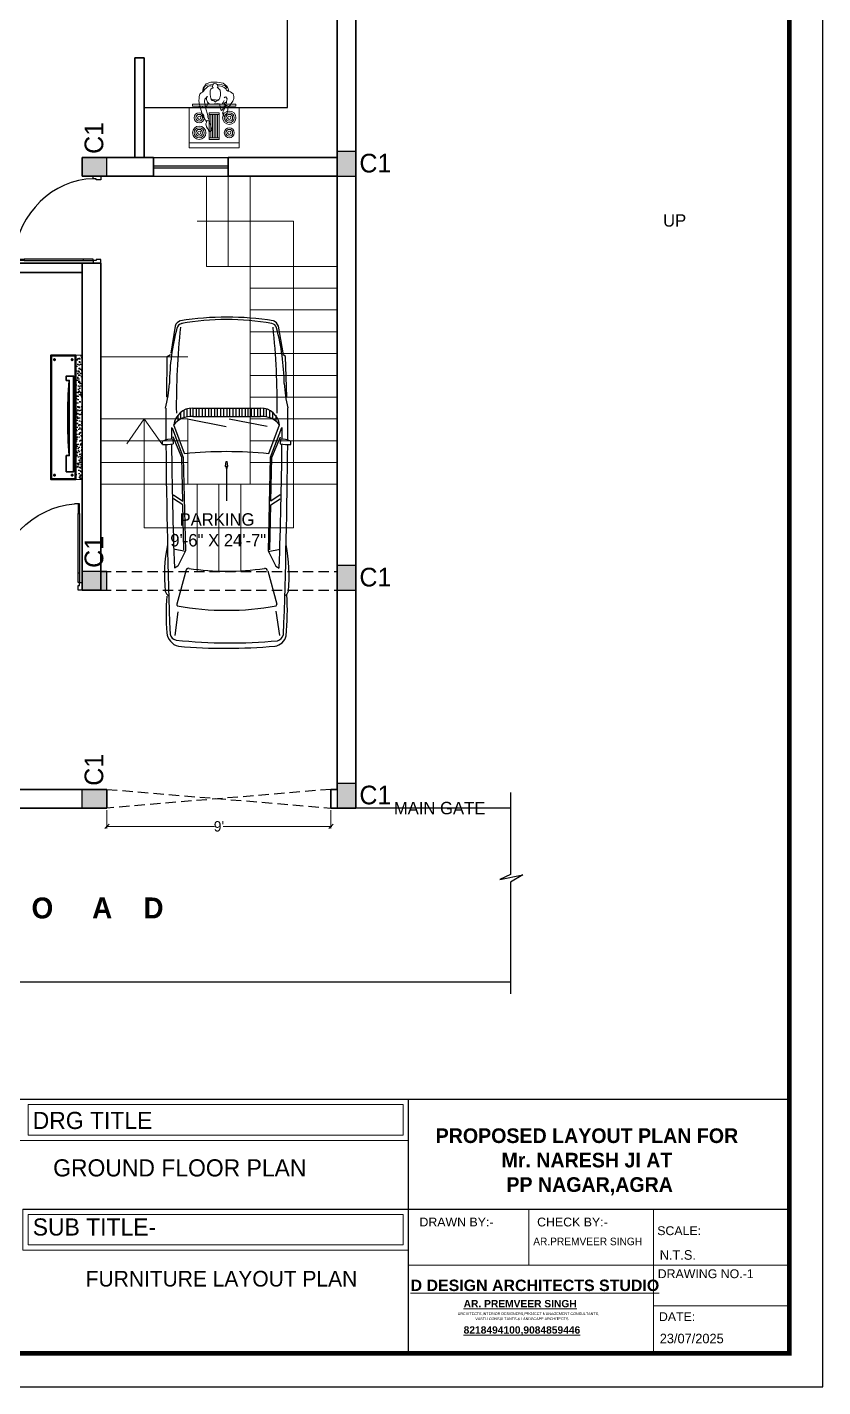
# Model space of a CAD drawing. Header units: millimetres. Extents: x -6808 to 215771, y -89660 to -16303.
# Drawn here: x 100676 to 101059, y -56545 to -55890 of the extents above; entities that cross this region are included whole.
import ezdxf

# ---------------------------------------------------------------- set-up
doc = ezdxf.new("R2010")
doc.units = ezdxf.units.MM
doc.header["$PDMODE"] = 35
doc.linetypes.add('ACAD_ISO10W100', pattern=[18, 12, -3, 0, -3])
doc.linetypes.add('DASHED', pattern=[0.75, 0.5, -0.25])
doc.layers.get('0').update_dxf_attribs({"color": 8})
for name, color, linetype, lineweight in [('_Furniture', 253, 'Continuous', 18), ('col.center', 5, 'ACAD_ISO10W100', 15), ('column', 5, 'Continuous', 30), ('FIXture', 132, 'Continuous', 13), ('FORMAT LAAYER', 250, 'Continuous', 13), ('FURNITURE 2', 33, 'Continuous', 25), ('furnitures', 12, 'Continuous', 13), ('STAIR', 252, 'Continuous', 15), ('text', 7, 'Continuous', 25), ('wall', 7, 'Continuous', 35)]:
    doc.layers.add(name, color=color, linetype=linetype, lineweight=lineweight)
doc.layers.add('AR.furniture', color=7, linetype='Continuous', lineweight=35, true_color=0x009e9e)
for name, color, linetype in [('CAR', 252, 'Continuous'), ('FORMAT', 7, 'Continuous'), ('NET 01', 8, 'Continuous'), ('WIN', 5, 'Continuous')]:
    doc.layers.add(name, color=color, linetype=linetype)
doc.styles.add('cdim', font='arial.ttf')
doc.styles.add('HYPERMARTBORA0$0$SANSSERIFBOLD', font='sasb____.pfb', dxfattribs={"height": 0.2})
doc.styles.add('SAJ', font='eurr____.ttf')
doc.styles.add('working', font='swissl.ttf')
doc.dimstyles.new('SAJ', dxfattribs={"dimtxt": 5, "dimasz": 2, "dimexe": 1, "dimexo": 1, "dimgap": 0.09375, "dimtad": 0, "dimdec": 1, "dimzin": 0, "dimdsep": 46, "dimlunit": 4, "dimtxsty": 'SAJ', "dimblk": 'OBLIQUE', "dimcen": 0.125, "dimdle": 0.375, "dimadec": 0, "dimazin": 0, "dimtfac": 1, "dimtdec": 1, "dimtofl": 0, "dimtmove": 0, "dimatfit": 3, "dimldrblk": 'OBLIQUE', "dimfxl": 1, "dimtolj": 1, "dimtzin": 0, "dimlwd": 5, "dimlwe": 5, "dimarcsym": 1})

# ---------------------------------------------------------------- blocks, each defined once
blk = doc.blocks.new('QEWFWE')
at = {"layer": 'NET 01'}
for p, q in [((238503.45, 15011.85), (238503.45, 15015.77)), ((238503.45, 15015.77), (238505.41, 15015.77)), ((238503.98, 15015.77), (238503.98, 15011.85)), ((238503.98, 15011.85), (238503.45, 15011.85)), ((238503.45, 15011.85), (238503.45, 14988.32)), ((238503.98, 14988.32), (238503.98, 15011.85)), ((238503.45, 14988.32), (238503.45, 14984.4)), ((238503.98, 14988.32), (238503.45, 14988.32)), ((238503.98, 14984.4), (238503.98, 14988.32)), ((238503.45, 14984.4), (238503.98, 14984.4))]:
    blk.add_line(p, q, dxfattribs=at)
for points in [[(238503.45, 14984.4), (238502.4, 14984.4), (238502.4, 14981.4), (238503.9, 14981.4), (238503.9, 14982.9), (238503.9, 14983.2), (238503.45, 14983.2)], [(238536.02, 14984.4), (238537.07, 14984.4), (238537.07, 14981.4), (238535.57, 14981.4), (238535.57, 14982.9), (238535.57, 14983.2), (238536.02, 14983.2)]]:
    blk.add_lwpolyline(points, close=True, dxfattribs=at)
blk.add_ellipse((238504.18, 14985.62), major_axis=(-29.27, 13.54), ratio=0.925766, start_param=-2.718612, end_param=-1.204625, dxfattribs=at)
blk = doc.blocks.new('_Oblique')
at = {"color": 0, "linetype": 'ByBlock', "lineweight": -2}
blk.add_line((-0.5, -0.5), (0.5, 0.5), dxfattribs=at)
blk = doc.blocks.new('A$C35EA12FA')
at = {"layer": 'furnitures', "ltscale": 1.4}
for p, q in [((2, 19.51), (1.64, 17.65)), ((2.45, 18.51), (1.77, 17.83)), ((3.32, 21.47), (2, 19.51)), ((2, 18.33), (2.36, 19.38)), ((2.36, 19.38), (2.77, 20.24)), ((2.59, 18.92), (2.45, 18.51)), ((3.23, 19.47), (2.59, 18.92)), ((2.77, 20.24), (3.86, 20.88)), ((4.18, 20.24), (3.23, 19.47)), ((5.45, 22.2), (3.32, 21.47)), ((3.86, 20.88), (5.27, 21.01)), ((5.18, 20.56), (4.18, 20.24)), ((5.18, 18.37), (5.14, 16.92)), ((6.23, 20.47), (5.18, 20.56)), ((5.45, 19.1), (5.18, 18.37)), ((5.27, 21.01), (6.32, 21.15)), ((8.32, 22.29), (5.45, 22.2)), ((6, 19.6), (5.45, 19.1)), ((6.59, 19.74), (6, 19.6)), ((6.32, 21.01), (6.27, 20.38)), ((6.27, 20.38), (6.32, 19.92)), ((6.59, 21.47), (6.32, 21.01)), ((6.32, 19.92), (6.59, 19.74)), ((7.27, 21.69), (6.59, 21.47)), ((7.82, 21.51), (7.27, 21.69)), ((8.36, 21.24), (7.82, 21.51)), ((11, 21.88), (8.32, 22.29)), ((8.54, 20.83), (8.36, 21.24)), ((8.36, 19.74), (8.45, 19.88)), ((8.73, 19.65), (8.36, 19.74)), ((8.45, 19.88), (8.59, 20.42)), ((8.59, 20.42), (8.54, 20.83)), ((8.63, 21.19), (10.36, 21.01)), ((9.27, 20.65), (8.73, 20.51)), ((9.13, 19.33), (8.73, 19.65)), ((9.63, 18.6), (9.13, 19.33)), ((10.54, 20.33), (9.27, 20.65)), ((9.77, 17.37), (9.63, 18.6)), ((10.36, 21.01), (11.95, 20.6)), ((11.41, 19.92), (10.54, 20.33)), ((12.81, 20.28), (11, 21.88)), ((12.18, 19.19), (11.41, 19.92)), ((11.95, 20.6), (12.72, 19.6)), ((12.5, 18.65), (12.18, 19.19)), ((13.27, 18.28), (12.5, 18.65)), ((13.27, 19.28), (12.81, 20.28)), ((13.5, 18.15), (13.27, 19.28)), ((0.27, 15.05), (0, 13.92)), ((0, 13.92), (0.41, 12.19)), ((0.55, 16.83), (0.23, 15.87)), ((0.23, 15.87), (0.27, 15.05)), ((1.05, 17.51), (0.55, 16.83)), ((1.77, 17.83), (1.05, 17.51)), ((2.68, 13.55), (2.77, 14.55)), ((2.82, 12.46), (2.68, 13.55)), ((2.77, 14.55), (3.14, 15.1)), ((3.09, 10.82), (2.82, 12.46)), ((3.14, 15.1), (3.54, 15.6)), ((3.91, 15.74), (3.5, 15.33)), ((3.5, 15.33), (3.5, 14.46)), ((3.5, 14.46), (3.91, 13.28)), ((3.54, 15.6), (3.91, 15.74)), ((4.04, 12.83), (3.86, 12.05)), ((3.91, 13.28), (4.64, 12.46)), ((4.64, 12.46), (5.41, 12.33)), ((5.14, 16.92), (5.36, 15.6)), ((5.36, 15.6), (5.63, 14.51)), ((5.41, 12.33), (8.36, 12.69)), ((5.63, 14.51), (6.13, 14.05)), ((5.82, 14.55), (5.68, 14.92)), ((6.41, 14.37), (5.82, 14.55)), ((6.13, 14.05), (6.68, 13.83)), ((6.95, 14.24), (6.41, 14.37)), ((6.68, 13.83), (7.13, 13.78)), ((7.59, 14.24), (6.95, 14.24)), ((7.13, 13.78), (7.27, 13.51)), ((7.27, 13.51), (7.5, 13.28)), ((7.5, 13.28), (7.73, 13.51)), ((8.09, 14.19), (7.59, 14.24)), ((7.73, 13.51), (8, 13.78)), ((8, 13.78), (8.36, 13.96)), ((8.68, 14.33), (8.09, 14.19)), ((8.28, 12.7), (10.5, 12.37)), ((8.36, 13.96), (9.09, 14.19)), ((9.22, 14.6), (8.68, 14.33)), ((9.09, 14.19), (9.41, 14.83)), ((9.41, 14.83), (9.77, 16.19)), ((9.77, 16.19), (9.77, 17.37)), ((10.5, 12.37), (11, 13.05)), ((11, 13.05), (11.41, 13.96)), ((11, 12.83), (12.04, 13.05)), ((11.63, 12.87), (11.45, 11.01)), ((11.5, 15.24), (11.72, 15.55)), ((11.72, 15.55), (12.18, 15.6)), ((12.5, 13.05), (12, 11.87)), ((12.04, 13.05), (12.5, 13.37)), ((12.18, 15.6), (12.45, 15.15)), ((12.45, 15.15), (12.81, 14.78)), ((12.54, 13.51), (12.5, 13.05)), ((12.63, 14.1), (12.54, 13.51)), ((12.81, 14.78), (12.63, 14.1)), ((14.31, 17.87), (13.27, 18.28)), ((13.62, 11.17), (15.36, 13.78)), ((15.45, 17.06), (14.31, 17.87)), ((15.36, 13.78), (15.77, 14.96)), ((15.81, 15.87), (15.45, 17.06)), ((15.77, 14.96), (15.81, 15.87)), ((0.41, 12.19), (1.82, 6.87)), ((1.82, 6.87), (2.86, 5.46)), ((4.04, 7.23), (3.09, 10.82)), ((3.45, 11.28), (3.23, 11.01)), ((3.86, 12.05), (3.45, 11.28)), ((4.18, 6.32), (4.04, 7.23)), ((4.86, 4.82), (4.18, 6.32)), ((9.59, 11.19), (9.54, 12.14)), ((9.95, 9.92), (9.59, 11.19)), ((10.27, 9.51), (9.95, 9.92)), ((10.72, 9.82), (10.27, 9.51)), ((11.45, 10), (10.67, 8.41)), ((10.67, 8.41), (10.72, 8.18)), ((11.45, 10.01), (10.68, 8.41)), ((10.68, 8.41), (10.72, 8.19)), ((11.45, 11.01), (10.72, 9.82)), ((10.72, 8.18), (11.13, 8.41)), ((10.72, 8.19), (11.13, 8.41)), ((11.13, 8.41), (10.86, 7.87)), ((11.13, 8.41), (10.86, 7.87)), ((10.86, 7.87), (10.95, 7.64)), ((10.86, 7.87), (10.95, 7.64)), ((10.95, 7.64), (11.27, 7.78)), ((10.95, 7.64), (11.27, 7.77)), ((11.27, 7.78), (11.04, 7.19)), ((11.27, 7.77), (11.04, 7.18)), ((11.04, 7.18), (11.27, 7.05)), ((11.27, 7.05), (11.49, 7.14)), ((12.13, 11.42), (11.45, 10.01)), ((11.49, 7.14), (11.54, 6.96)), ((11.54, 6.96), (11.86, 7)), ((12.26, 8), (11.83, 7)), ((12, 11.87), (12.13, 11.42)), ((12.13, 11.83), (12.59, 11.83)), ((12.27, 8.05), (12.22, 7.55)), ((12.22, 7.55), (12.45, 7.69)), ((12.45, 7.69), (12.68, 8)), ((12.59, 11.83), (13.09, 11.64)), ((12.68, 8), (12.81, 8.64)), ((12.81, 8.64), (13.09, 9.6)), ((13.09, 11.64), (13.45, 11.46)), ((13.09, 10.42), (13.18, 11.05)), ((13.09, 9.6), (13.09, 10.42)), ((13.18, 11.05), (13.68, 11.19)), ((2.86, 5.46), (3.18, 4.82)), ((3.18, 4.82), (3.45, 4.59)), ((3.5, 4.14), (3.23, 3.55)), ((3.23, 3.55), (3.5, 2.14)), ((3.45, 4.59), (3.5, 4.14)), ((3.5, 2.14), (3.91, 1.41)), ((3.54, 4.64), (3.86, 4.96)), ((3.86, 4.96), (4.5, 4.91)), ((3.91, 1.41), (4, 1.68)), ((4, 1.68), (4.54, 0.18)), ((4.5, 4.91), (4.64, 4.73)), ((4.54, 0.18), (4.73, 0.14)), ((4.73, 4.28), (4.82, 4.46)), ((5.36, 3), (4.73, 4.28)), ((4.73, 0.14), (4.82, 0.32)), ((4.82, 4.46), (4.86, 4.82)), ((4.82, 0.32), (5.09, 0)), ((5.09, 0), (5.45, 0)), ((5.63, 2.09), (5.36, 3)), ((5.45, 0.36), (5.73, 0.36)), ((5.45, 0), (5.45, 0.36)), ((6.04, 0.91), (5.63, 2.09)), ((5.73, 0.68), (6.04, 0.91)), ((5.73, 0.36), (5.73, 0.68))]:
    blk.add_line(p, q, dxfattribs=at)
blk = doc.blocks.new('A$C59C60163')
at = {"layer": 'FIXture'}
for p, q in [((62, 0), (62, 617)), ((123, 247), (123, 370)), ((411, 350), (123, 350)), ((411, 370), (411, 247)), ((494, 494), (514, 494)), ((514, 453), (494, 453)), ((123, 329), (411, 329)), ((411, 309), (123, 309)), ((123, 288), (411, 288)), ((411, 267), (123, 267)), ((514, 165), (494, 165)), ((494, 123), (514, 123))]:
    blk.add_line(p, q, dxfattribs=at)
for points in [[(494, 0), (0, 0), (0, 617), (494, 617)], [(535, 41), (514, 41), (514, 576), (535, 576)], [(432, 247), (103, 247), (103, 370), (432, 370)]]:
    blk.add_lwpolyline(points, close=True, dxfattribs=at)
for centre, radius in [((185, 494), 61.7), ((185, 494), 41.1), ((185, 494), 20.6), ((370, 494), 82.3), ((370, 494), 61.7), ((370, 494), 41.1), ((370, 494), 20.6), ((185, 123), 82.3), ((185, 123), 61.7), ((370, 123), 61.7), ((185, 123), 41.1), ((185, 123), 20.6), ((370, 123), 41.1), ((370, 123), 20.6)]:
    blk.add_circle(centre, radius, dxfattribs=at)
blk = doc.blocks.new('A$C22B204D2')
at = {"layer": '_Furniture', "color": 2, "xscale": 1.071547591360284, "yscale": 1.071547591360284, "zscale": 1.071547591360284}
blk.add_blockref('A$C35EA12FA', (4.57, 9.37), dxfattribs=at)
at = {"layer": 'FIXture', "xscale": -0.0391304348595441, "yscale": 0.0391304348595441, "zscale": 0.0391304348595441, "rotation": 270}
blk.add_blockref('A$C59C60163', (0, 1.61), dxfattribs=at)
blk = doc.blocks.new('*D2112')
at = {"layer": 'Defpoints', "color": 0, "transparency": 16777216}
for p in [(100714.17, -56266.18), (100822.17, -56266.18), (100714.17, -56275.03)]:
    blk.add_point(p, dxfattribs=at)
at = {"layer": 'wall', "color": 0, "lineweight": 5, "transparency": 16777216}
for p, q in [((100714.17, -56267.18), (100714.17, -56276.03)), ((100822.17, -56267.18), (100822.17, -56276.03)), ((100713.79, -56275.03), (100766.1, -56275.03)), ((100822.54, -56275.03), (100770.24, -56275.03))]:
    blk.add_line(p, q, dxfattribs=at)
at = {"layer": 'wall', "color": 0, "lineweight": 5, "transparency": 16777216, "xscale": 2, "yscale": 2, "zscale": 2}
for p, rotation in [((100714.17, -56275.03), 179.9999999999884), ((100822.17, -56275.03), 359.9999999999884)]:
    blk.add_blockref('_Oblique', p, dxfattribs=dict(at, rotation=rotation))
at = {"layer": 'wall', "color": 0, "transparency": 16777216, "insert": (100768.17, -56275.03), "char_height": 5, "attachment_point": 5, "style": 'SAJ'}
blk.add_mtext("\\A1;9'", dxfattribs=at)
blk = doc.blocks.new('vcdr')
at = {"layer": 'AR.furniture', "lineweight": 25, "ltscale": 2}
h = blk.add_hatch(dxfattribs=at)
h.set_pattern_fill('AR-CONC', color=256, scale=0.5, style=0)
h.set_pattern_definition([(50, (5894.276, -2096.168), (3.58630091, -0.313760675), [0.375, -4.125]), (355, (5894.276, -2096.168), (-0.69375667, 3.76096067), [0.3, -3.3]), (100.4514, (5894.575, -2096.194), (2.89254691, 3.44719771), [0.31870095, -3.50571056]), (46.1842, (5894.276, -2095.168), (5.33620524, -0.82759507), [0.5625, -6.1875]), (96.6356, (5894.7207, -2095.237), (4.67331353, 4.87058935), [0.47805144, -5.258565]), (351.1842, (5894.276, -2095.168), (4.67330973, 4.870593), [0.45, -4.95]), (21, (5894.776, -2095.418), (2.98453526, -2.01309445), [0.375, -4.125]), (326, (5894.776, -2095.418), (1.21657666, 3.62575023), [0.3, -3.3]), (71.4514, (5895.0247, -2095.5857), (4.20111314, 1.61265248), [0.31870095, -3.50571056]), (37.5, (5894.276, -2096.168), (0.060799277, 1.66446927), [0, -3.26, 0, -3.35, 0, -3.3125]), (7.5, (5894.276, -2096.168), (1.315347687, 1.97205856), [0, -1.91, 0, -3.185, 0, -1.2625]), (327.5, (5893.161, -2096.168), (2.66911218, -0.112774359), [0, -1.25, 0, -3.9, 0, -5.175]), (317.5, (5892.661, -2096.168), (2.915930847, 0.50052491), [0, -1.625, 0, -2.59, 0, -3.675])])
h.paths.add_polyline_path([(93614.87, -24321.29), (93617.87, -24321.29), (93617.87, -24261.29), (93614.87, -24261.29)])
at = {"layer": 'AR.furniture', "ltscale": 2}
blk.add_lwpolyline([(93614.87, -24321.29), (93602.87, -24321.29), (93602.87, -24261.29), (93614.87, -24261.29)], close=True, dxfattribs=at)
blk.add_lwpolyline([(93614.87, -24321.29), (93602.87, -24321.29), (93602.87, -24261.29), (93614.87, -24261.29)], close=True, dxfattribs=at)
at = {"layer": 'AR.furniture', "lineweight": 20, "ltscale": 5}
blk.add_lwpolyline([(93614.37, -24320.79), (93603.37, -24320.79), (93603.37, -24261.79), (93614.37, -24261.79)], close=True, dxfattribs=at)
blk.add_lwpolyline([(93614.37, -24320.79), (93603.37, -24320.79), (93603.37, -24261.79), (93614.37, -24261.79)], close=True, dxfattribs=at)
at = {"layer": 'AR.furniture', "lineweight": 9, "ltscale": 2}
blk.add_lwpolyline([(93614.87, -24321.29), (93617.87, -24321.29), (93617.87, -24261.29), (93614.87, -24261.29)], close=True, dxfattribs=at)
blk.add_lwpolyline([(93614.87, -24321.29), (93617.87, -24321.29), (93617.87, -24261.29), (93614.87, -24261.29)], close=True, dxfattribs=at)
at = {"layer": 'AR.furniture'}
for points in [[(93610.22, -24273.51), (93610.22, -24271.36), (93613.78, -24271.36), (93613.78, -24317.46), (93610.22, -24317.46), (93610.22, -24309.71)], [(93610.22, -24273.51), (93610.22, -24271.36), (93613.78, -24271.36), (93613.78, -24317.46), (93610.22, -24317.46), (93610.22, -24309.71)], [(93610.22, -24309.71), (93611.67, -24309.71), (93611.67, -24273.51), (93610.22, -24273.51)], [(93610.22, -24309.71), (93611.67, -24309.71), (93611.67, -24273.51), (93610.22, -24273.51)]]:
    blk.add_lwpolyline(points, dxfattribs=at)
at = {"layer": 'AR.furniture', "ltscale": 2}
for centre in [(93604.6, -24263.44), (93604.6, -24263.44), (93613.13, -24263.44), (93613.13, -24263.44), (93604.6, -24319.13), (93604.6, -24319.13), (93613.13, -24319.13), (93613.13, -24319.13)]:
    blk.add_circle(centre, 0.375, dxfattribs=at)
at = {"layer": 'AR.furniture', "ltscale": 5}
blk.add_arc((93852.35, -24291.61), 241.36, 175.69922, 184.30078, dxfattribs=at)
blk.add_arc((93852.35, -24291.61), 241.36, 175.69922, 184.30078, dxfattribs=at)
blk = doc.blocks.new('ALFA-P')
for p, q in [((0.051, 0.677), (0.379, 0.733)), ((0.421, 0.765), (0.398, 0.733)), ((0.922, 0.782), (0.421, 0.765)), ((1.054, 0.795), (1.05, 0.795)), ((1.245, 0.684), (1.208, 0.684)), ((1.611, 0.562), (1.26, 0.693)), ((1.295, 0.716), (1.659, 0.578)), ((1.658, 0.598), (1.405, 0.702)), ((1.439, 0.705), (1.49, 0.7)), ((1.501, 0.831), (1.466, 0.832)), ((2.117, 0.698), (2.191, 0.585)), ((2.236, 0.585), (2.166, 0.698)), ((2.809, 0.552), (2.782, 0.698)), ((2.989, 0.646), (3.012, 0.687)), ((3.538, 0.646), (3.838, 0.693)), ((1.161, 0.534), (1.064, 0.534)), ((1.08, 0.571), (1.171, 0.571)), ((1.187, 0.609), (1.104, 0.609)), ((1.142, 0.646), (1.211, 0.646)), ((1.187, 0.076), (1.276, 0.539)), ((2.191, 0.585), (1.658, 0.598)), ((1.659, 0.578), (2.801, 0.554)), ((2.789, 0.573), (2.236, 0.585)), ((2.801, 0.554), (2.99, 0.646)), ((3.044, 0.547), (3.455, 0.659)), ((1.053, -0.37), (1.053, 0.459)), ((1.156, 0.459), (1.053, 0.459)), ((1.053, 0.421), (1.156, 0.421)), ((1.156, 0.384), (1.053, 0.384)), ((1.053, 0.346), (1.156, 0.346)), ((1.055, 0.496), (1.156, 0.496)), ((1.156, -0.37), (1.156, 0.459)), ((1.156, 0.309), (1.053, 0.309)), ((1.053, 0.271), (1.156, 0.271)), ((1.156, 0.234), (1.053, 0.234)), ((1.053, 0.196), (1.156, 0.196)), ((1.156, 0.159), (1.053, 0.159)), ((1.053, 0.121), (1.156, 0.121)), ((1.156, 0.084), (1.053, 0.084)), ((1.053, 0.046), (1.156, 0.046)), ((1.156, 0.009), (1.053, 0.009)), ((1.187, -0.435), (1.281, 0.039)), ((1.765, 0.059), (1.708, 0.052)), ((1.708, 0.037), (1.708, 0.052)), ((1.765, 0.03), (1.708, 0.037)), ((1.775, 0.052), (1.765, 0.059)), ((1.775, 0.036), (1.765, 0.03)), ((1.766, 0.03), (1.766, 0.058)), ((1.77, 0.048), (1.787, 0.048)), ((1.77, 0.04), (1.787, 0.04)), ((1.775, 0.048), (1.775, 0.052)), ((1.775, 0.036), (1.775, 0.04)), ((1.787, 0.048), (1.804, 0.044)), ((1.787, 0.04), (1.804, 0.044)), ((1.804, 0.044), (2.189, 0.044)), ((1.053, -0.029), (1.156, -0.029)), ((1.156, -0.066), (1.053, -0.066)), ((1.053, -0.104), (1.156, -0.104)), ((1.156, -0.141), (1.053, -0.141)), ((1.053, -0.179), (1.156, -0.179)), ((1.156, -0.216), (1.053, -0.216)), ((1.053, -0.254), (1.156, -0.254)), ((1.156, -0.291), (1.053, -0.291)), ((1.053, -0.329), (1.156, -0.329)), ((1.156, -0.366), (1.053, -0.366)), ((1.055, -0.404), (1.156, -0.404)), ((1.161, -0.441), (1.064, -0.441)), ((1.08, -0.479), (1.171, -0.479)), ((1.611, -0.473), (1.26, -0.604)), ((1.295, -0.624), (1.659, -0.486)), ((2.191, -0.493), (1.658, -0.505)), ((1.659, -0.486), (2.801, -0.461)), ((2.117, -0.606), (2.191, -0.493)), ((2.236, -0.493), (2.166, -0.606)), ((2.789, -0.48), (2.236, -0.493)), ((2.809, -0.459), (2.782, -0.606)), ((2.801, -0.461), (2.99, -0.554)), ((3.033, -0.451), (3.453, -0.566)), ((0.049, -0.586), (0.383, -0.64)), ((0.421, -0.682), (0.398, -0.645)), ((1.187, -0.516), (1.104, -0.516)), ((1.142, -0.554), (1.211, -0.554)), ((1.245, -0.591), (1.208, -0.591)), ((1.658, -0.505), (1.405, -0.61)), ((1.439, -0.616), (1.49, -0.612)), ((2.989, -0.553), (3.012, -0.595)), ((3.547, -0.554), (3.838, -0.591)), ((0.922, -0.688), (0.421, -0.682)), ((1.501, -0.743), (1.466, -0.743))]:
    blk.add_line(p, q)
blk.add_lwpolyline([(1.77, 0.048, 0.135264), (1.769, 0.048, 0.106902), (1.768, 0.047, 0.081911), (1.768, 0.046, 0.07014), (1.768, 0.044, 0.07014), (1.768, 0.043, 0.081911), (1.768, 0.042, 0.106902), (1.769, 0.041, 0.135264), (1.77, 0.04, 0.135264)], format="xyb")
at = {"const_width": 0.00157}
blk.add_lwpolyline([(2.189, 0.044, 1), (2.188, 0.044, 1)], format="xyb", close=True, dxfattribs=at)
for centre, radius, start, end in [((0.086, 0.575), 0.109, 108.9654, 157.7189), ((0.794, -2.08), 2.83, 90.8303, 104.7581), ((0.644, 2.435), 1.69, 273.7251, 283.9002), ((1.288, 0.459), 0.235, 96.9706, 180), ((0.703, -88.577), 89.373, 89.52503, 89.7751), ((1.427, 0.479), 0.271, 128.1315, 184.3504), ((0.934, -56.277), 57.002, 89.4957, 89.6397), ((1.583, 0.741), 0.149, 145.9309, 193.8445), ((1.514, 0.784), 0.068, 134.8266, 142.9949), ((0.774, 0.825), 0.726, 350.1467, 0.5405), ((0.934, -56.277), 57.002, 87.9149, 89.4373), ((0.703, -88.577), 89.373, 87.99733, 89.48898), ((3.104, -1.099), 1.909, 84.2866, 101.4253), ((3.269, 0.711), 0.0928, 31.1037, 74.3748), ((3.518, -2.656), 3.444, 84.627, 92.961), ((3.799, 0.638), 0.106, 15.9545, 75.1491), ((3.801, 0.61), 0.169, 8.8601, 76.0341), ((-2.205, 0.087), 6.134, 353.8067, 5.429), ((3.477, 0.047), 3.537, 170.7624, 189.2376), ((3.018, 0.045), 3.049, 169.5804, 190.4804), ((0.087, 0.589), 0.0687, 102.3165, 172.6202), ((1.022, -8.34), 9.004, 89.3963, 96.1219), ((6.651, 0.044), 5.064, 174.1622, 185.8378), ((1.61, 0.559), 0.00255, 10.1904, 76.0607), ((3.055, 0.509), 0.0388, 106.5918, 183.3613), ((-0.143, 0.045), 3.193, 351.679, 8.321), ((3.448, 0.618), 0.0417, 52.5085, 81.0554), ((0.134, 0.045), 3.395, 349.695, 10.305), ((-2.824, 0.038), 6.818, 355.0765, 5.0418), ((1.288, -0.37), 0.235, 180, 263.0294), ((1.427, -0.391), 0.271, 175.6496, 231.8685), ((1.61, -0.47), 0.00255, 283.9393, 349.8096), ((3.042, -0.425), 0.0275, 161.9399, 248.0871), ((0.08, -0.492), 0.0989, 198.2367, 251.7095), ((0.093, -0.492), 0.0748, 186.407, 260.5783), ((1.022, 8.432), 9.004, 263.8781, 270.6037), ((0.794, 2.173), 2.83, 255.2872, 269.1697), ((0.644, -2.343), 1.69, 75.9638, 86.2749), ((0.934, 56.369), 57.002, 270.3603, 270.5047), ((1.583, -0.652), 0.149, 166.1555, 214.0691), ((0.774, -0.736), 0.726, 359.4595, 9.8533), ((0.934, 56.369), 57.002, 270.5622, 272.0851), ((0.703, 88.67), 89.373, 270.51092, 271.99998), ((3.456, -0.54), 0.0259, 261.842, 317.0719), ((3.785, -0.501), 0.189, 275.3376, 346.1066), ((3.803, -0.56), 0.0908, 281.9071, 350.7156), ((0.703, 88.67), 89.373, 270.2249, 270.47417), ((1.514, -0.695), 0.068, 217.0051, 225.1734), ((3.104, 1.191), 1.909, 258.5747, 275.7134), ((3.269, -0.618), 0.0928, 285.6252, 328.8963), ((3.577, 2.373), 3.071, 265.8615, 274.2164)]:
    blk.add_arc(centre, radius, start, end)
blk = doc.blocks.new('c1')
at = {"layer": 'column'}
blk.add_hatch(color=256, dxfattribs=at).paths.add_polyline_path([(58376.49, -43564.36), (58385.49, -43564.36), (58385.49, -43552.36), (58376.49, -43552.36)])
for p, q in [((58376.49, -43552.36), (58376.49, -43564.36)), ((58376.49, -43552.36), (58385.49, -43552.36)), ((58385.49, -43564.36), (58385.49, -43552.36)), ((58376.49, -43564.36), (58385.49, -43564.36))]:
    blk.add_line(p, q, dxfattribs=at)

msp = doc.modelspace()

# ---------------------------------------------------------------- linework, layer by layer
for p, q in [((100801.168, -55928.676), (100801.168, -55816.176)), ((100732.168, -55928.676), (100801.168, -55928.676))]:
    msp.add_line(p, q)
at = {"linetype": 'DASHED', "ltscale": 10}
for p, q in [((100711.168, -56152.176), (100825.168, -56152.176)), ((100711.168, -56161.176), (100825.168, -56161.176)), ((100714.168, -56257.176), (100822.168, -56266.176)), ((100822.168, -56257.176), (100714.168, -56266.176))]:
    msp.add_line(p, q, dxfattribs=at)
msp.add_lwpolyline([(100908.778, -56258.659), (100908.778, -56298.217), (100903.604, -56300.613), (100914.64, -56298.427), (100908.809, -56301.883), (100908.809, -56355.8)])
at = {"lineweight": 30}
for points in [[(100908.778, -56266.176), (100833.156, -56266.176)], [(100908.809, -56350.176), (100468.995, -56350.176)]]:
    msp.add_lwpolyline(points, dxfattribs=at)
at = {"layer": 'FORMAT', "ltscale": 2}
msp.add_line((100673.678, -56459.489), (101043.236, -56459.489), dxfattribs=at)
at = {"layer": 'FORMAT', "lineweight": 13, "ltscale": 20}
for p, q in [((100917.573, -56459.489), (100917.573, -56486.43)), ((100977.742, -56506.096), (101043.236, -56506.096))]:
    msp.add_line(p, q, dxfattribs=at)
at = {"layer": 'FORMAT', "color": 0}
msp.add_lwpolyline([(100295.476, -55460.444), (100295.476, -56545.094), (101059.313, -56545.094), (101059.313, -55460.444)], close=True, dxfattribs=at)
msp.add_lwpolyline([(100295.476, -55460.444), (100295.476, -56545.094), (101059.313, -56545.094), (101059.313, -55460.444)], close=True, dxfattribs=at)
at = {"layer": 'FORMAT', "color": 0, "const_width": 2.24}
msp.add_lwpolyline([(100311.553, -55476.521), (100311.553, -56529.017), (101043.236, -56529.017), (101043.236, -55476.521)], close=True, dxfattribs=at)
msp.add_lwpolyline([(100311.553, -55476.521), (100311.553, -56529.017), (101043.236, -56529.017), (101043.236, -55476.521)], close=True, dxfattribs=at)
at = {"layer": 'FORMAT', "ltscale": 2, "const_width": 0.559}
msp.add_lwpolyline([(100415.446, -56406.526), (100415.446, -56529.017), (100311.553, -56529.017), (100311.553, -56406.526), (101043.236, -56406.526)], dxfattribs=at)
at = {"layer": 'FORMAT', "lineweight": 18}
for points in [[(100859.495, -56426.351), (100415.446, -56426.351), (100415.446, -56406.526), (100859.495, -56406.526)], [(100859.495, -56406.526), (100859.495, -56426.351)]]:
    msp.add_lwpolyline(points, dxfattribs=at)
for points in [[(100676.239, -56409.086), (100856.935, -56409.086), (100856.935, -56423.79), (100676.239, -56423.79)], [(100673.678, -56459.489), (100859.495, -56459.489), (100859.495, -56479.314), (100673.678, -56479.314)], [(100676.239, -56462.049), (100856.935, -56462.049), (100856.935, -56476.753), (100676.239, -56476.753)]]:
    msp.add_lwpolyline(points, close=True, dxfattribs=at)
at = {"layer": 'FORMAT', "const_width": 0.559}
msp.add_lwpolyline([(100859.495, -56529.017), (100859.495, -56406.526)], dxfattribs=at)
at = {"layer": 'FORMAT', "color": 0, "lineweight": 13}
for points in [[(100977.742, -56529.017), (100977.742, -56459.489)], [(100859.495, -56486.43), (101043.236, -56486.43)]]:
    msp.add_lwpolyline(points, dxfattribs=at)
at = {"layer": 'STAIR'}
for p, q in [((100762.168, -56005.176), (100762.168, -55961.676)), ((100772.668, -56005.176), (100772.668, -55961.676)), ((100783.168, -56005.176), (100783.168, -55961.676)), ((100804.168, -55983.426), (100757.713, -55983.426)), ((100804.168, -56131.176), (100804.168, -55983.426)), ((100762.168, -56005.176), (100783.168, -56005.176)), ((100783.168, -56005.176), (100825.168, -56005.176)), ((100783.168, -56005.176), (100783.168, -56110.176)), ((100783.168, -56015.676), (100825.168, -56015.676)), ((100783.168, -56026.176), (100825.168, -56026.176)), ((100783.168, -56036.676), (100825.168, -56036.676)), ((100711.168, -56048.676), (100753.168, -56048.676)), ((100783.168, -56047.176), (100825.168, -56047.176)), ((100783.168, -56057.676), (100825.168, -56057.676)), ((100783.168, -56068.176), (100825.168, -56068.176)), ((100711.168, -56078.676), (100753.168, -56078.676)), ((100753.168, -56078.676), (100753.168, -56110.176)), ((100783.168, -56078.676), (100825.168, -56078.676)), ((100711.168, -56089.176), (100753.168, -56089.176)), ((100783.168, -56089.176), (100825.168, -56089.176)), ((100711.168, -56099.676), (100753.168, -56099.676)), ((100783.168, -56099.676), (100825.168, -56099.676)), ((100711.168, -56110.176), (100753.168, -56110.176)), ((100753.168, -56110.176), (100783.168, -56110.176)), ((100757.668, -56110.176), (100757.668, -56152.176)), ((100768.168, -56110.176), (100768.168, -56152.176)), ((100778.668, -56110.176), (100778.668, -56152.176)), ((100783.168, -56110.176), (100825.168, -56110.176))]:
    msp.add_line(p, q, dxfattribs=at)
at = {"layer": 'wall'}
for p, q in [((100825.168, -56257.176), (100825.168, -55555.176)), ((100732.168, -55952.676), (100732.168, -55928.676)), ((100702.168, -55961.676), (100702.168, -55952.676)), ((100702.168, -55952.676), (100736.668, -55952.676)), ((100736.668, -55952.676), (100736.668, -55961.676)), ((100772.668, -55952.676), (100825.168, -55952.676)), ((100772.668, -55952.676), (100772.668, -55961.676)), ((100711.168, -55961.676), (100702.168, -55961.676)), ((100711.168, -55961.676), (100736.668, -55961.676)), ((100772.668, -55961.676), (100825.168, -55961.676)), ((100702.168, -56152.176), (100702.168, -56003.676)), ((100702.168, -56003.676), (100711.168, -56003.676)), ((100711.168, -56161.176), (100711.168, -56003.676)), ((100702.168, -56152.176), (100702.168, -56161.176)), ((100702.168, -56161.176), (100711.168, -56161.176)), ((100552.168, -56257.176), (100714.168, -56257.176)), ((100714.168, -56257.176), (100714.168, -56266.176)), ((100822.168, -56257.176), (100825.168, -56257.176)), ((100822.168, -56257.176), (100822.168, -56266.176))]:
    msp.add_line(p, q, dxfattribs=at)
at = {"layer": 'wall', "color": 1}
for p, q in [((100727.668, -55952.676), (100727.668, -55904.676)), ((100727.668, -55904.676), (100732.168, -55904.676)), ((100732.168, -55952.676), (100732.168, -55904.676)), ((100655.668, -56003.676), (100702.168, -56003.676)), ((100655.668, -56008.176), (100702.168, -56008.176))]:
    msp.add_line(p, q, dxfattribs=at)
at = {"layer": 'wall'}
for points in [[(100822.168, -56266.176), (100834.168, -56266.176), (100834.168, -55546.176), (100510.168, -55546.176), (100510.168, -56266.176), (100528.168, -56266.176)], [(100552.168, -56266.176), (100714.168, -56266.176)]]:
    msp.add_lwpolyline(points, dxfattribs=at)
at = {"layer": 'WIN'}
for p, q in [((100736.668, -55952.676), (100772.668, -55952.676)), ((100736.668, -55956.676), (100772.668, -55956.676)), ((100736.668, -55957.676), (100772.668, -55957.676)), ((100736.668, -55961.676), (100772.668, -55961.676))]:
    msp.add_line(p, q, dxfattribs=at)

# ---------------------------------------------------------------- block references
at = {"linetype": 'ByBlock', "lineweight": 20, "xscale": 1.211467555345734, "yscale": 1.211467555345734, "zscale": 1.211467555345734, "rotation": 90}
msp.add_blockref('QEWFWE', (118860.643, -344941.592), dxfattribs=at)
at = {"linetype": 'ByBlock', "lineweight": 20, "xscale": -1.211467555345734, "yscale": 1.211467555345734, "zscale": 1.211467555345734}
msp.add_blockref('QEWFWE', (389640.084, -74310.651), dxfattribs=at)
at = {"layer": 'AR.furniture'}
msp.add_blockref('vcdr', (7084.3, -31786.637), dxfattribs=at)
at = {"layer": 'CAR', "xscale": 39.37007874017581, "yscale": 39.37007874017581, "zscale": 39.37007874017581, "rotation": 270}
msp.add_blockref('ALFA-P', (100770.135, -56031.967), dxfattribs=at)
at = {"layer": 'column', "rotation": 90}
for p in [(57149.806, -114338.167), (57149.806, -114537.667), (57149.806, -114642.667)]:
    msp.add_blockref('c1', p, dxfattribs=at)
at = {"layer": 'column'}
for p in [(42448.676, -12397.314), (42448.676, -12596.814), (42448.676, -12701.814)]:
    msp.add_blockref('c1', p, dxfattribs=at)
at = {"layer": 'FURNITURE 2', "ltscale": 0.5, "extrusion": (0, 0, -1), "xscale": -1, "zscale": -1}
msp.add_blockref('A$C22B204D2', (-100753.842, -55949.608), dxfattribs=at)

# ---------------------------------------------------------------- texts
at = {"layer": 'AR.furniture', "ltscale": 2, "insert": (100701.148, -56489.209), "char_height": 7.56, "width": 254.38707, "attachment_point": 1, "style": 'SAJ'}
msp.add_mtext('\\A1;{\\fCentury Gothic|b0|i0|c0|p34; FURNITURE LAYOUT PLAN}', dxfattribs=at)
at = {"layer": 'col.center', "linetype": 'ByBlock', "char_height": 9, "width": 293.6941, "attachment_point": 1, "rotation": 90, "style": 'SAJ'}
for insert in [(100703.4, -55950.946), (100703.4, -56150.446), (100703.4, -56255.446)]:
    msp.add_mtext('\\A1;{\\fCentury Gothic|b0|i0|c0|p34;C1}', dxfattribs=dict(at, insert=insert))
at = {"layer": 'col.center', "linetype": 'ByBlock', "char_height": 9, "width": 293.6941, "attachment_point": 1, "style": 'SAJ'}
for insert in [(100835.898, -55950.909), (100835.898, -56150.409), (100835.898, -56255.409)]:
    msp.add_mtext('\\A1;{\\fCentury Gothic|b0|i0|c0|p34;C1}', dxfattribs=dict(at, insert=insert))
at = {"layer": 'FORMAT', "lineweight": 13, "style": 'working'}
for s, height, p in [('DRAWN BY:-', 4.2576, (100864.841, -56467.811)), (' CHECK BY:-', 4.25764, (100919.925, -56467.811)), ('SCALE:', 4.2576, (100979.476, -56471.998)), ('DRAWING NO.-1', 4.25764, (100979.702, -56492.735)), ('DATE:', 4.2576, (100980.301, -56513.417))]:
    msp.add_text(s, height=height, dxfattribs=at).set_placement(p)
at = {"layer": 'FORMAT', "ltscale": 2, "attachment_point": 1, "style": 'SAJ'}
for s, insert, char_height, width in [('\\A1;{\\fCentury Gothic|b0|i0|c0|p34;DRG TITLE}', (100678.391, -56412.608), 8.25836, 191.48142), ('\\A1;{\\fCentury Gothic|b0|i0|c0|p34;GROUND FLOOR PLAN}', (100688.236, -56435.458), 8.25836, 191.48142), ('\\A1;{\\fCentury Gothic|b0|i0|c0|p34;SUB TITLE-}', (100678.388, -56463.935), 8.25836, 191.48142), ('\\A1;{\\fShonar Bangla|b0|i0|c0|p34;AR.PREMVEER SINGH}', (100919.702, -56473.215), 3.65867, 186.55052), ('\\A1;{\\fShonar Bangla|b0|i0|c0|p34;N.T.S.}', (100980.688, -56479.251), 4.60846, 119.67589), ('\\A1;{\\fShonar Bangla|b0|i0|c0|p34;23/07/2025}', (100980.688, -56519.518), 4.60846, 119.67589)]:
    msp.add_mtext(s, dxfattribs=dict(at, insert=insert, char_height=char_height, width=width))
at = {"layer": 'FORMAT', "insert": (100945.586, -56436.647), "char_height": 7.06187, "width": 177.40877, "attachment_point": 5, "style": 'cdim'}
msp.add_mtext('\\A1;{\\fDilleniaUPC|b1|i0|c0|p18;PROPOSED LAYOUT PLAN FOR \\PMr. NARESH JI AT \\P PP NAGAR,AGRA}', dxfattribs=at)
at = {"layer": 'FORMAT LAAYER', "color": 0, "lineweight": 13}
for s, height, style, p in [('%%UD DESIGN ARCHITECTS STUDIO', 5.4966, 'HYPERMARTBORA0$0$SANSSERIFBOLD', (100860.572, -56498.941)), ('%%UAR. PREMVEER SINGH', 3.53004, 'HYPERMARTBORA0$0$SANSSERIFBOLD', (100886.145, -56506.784)), ('ARCHITECTS,INTERIOR DESIGNERS,PROJECT MANAGEMENT CONSULTANTS,', 1.28401, 'working', (100883.304, -56510.512)), ('%%U8218494100,9084859446', 3.53004, 'HYPERMARTBORA0$0$SANSSERIFBOLD', (100886.145, -56519.456)), ('VASTU CONSULTANTS & LANDSCAPE ARCHITECTS', 1.28401, 'working', (100891.8, -56512.964))]:
    msp.add_text(s, height=height, dxfattribs=dict(at, style=style)).set_placement(p)
at = {"layer": 'FORMAT LAAYER', "linetype": 'ByBlock', "insert": (100680.427, -56309.296), "char_height": 10.08, "width": 351.4658, "attachment_point": 2, "style": 'SAJ'}
msp.add_mtext('\\A1;{\\fCentury Gothic|b1|i0|c0|p34;        R     O     A    D }', dxfattribs=at)
at = {"layer": 'text', "ltscale": 2, "char_height": 6, "width": 244.74508, "style": 'SAJ'}
for s, insert, attachment_point in [('\\A1;{\\fCentury Gothic|b0|i0|c0|p34;UP}', (100993.449, -55980.018), 3), ('\\A1;{\\fCentury Gothic|b0|i0|c0|p34;       PARKING\\P     9\'-6" X 24\'-7"}', (100733.577, -56124.122), 1), ('\\A1;{\\fCentury Gothic|b0|i0|c0|p34;MAIN GATE}', (100896.613, -56263.206), 3)]:
    msp.add_mtext(s, dxfattribs=dict(at, insert=insert, attachment_point=attachment_point))

# ---------------------------------------------------------------- dimensions: what is measured, and where the dimension line sits
at = {"layer": 'wall'}
dim = msp.add_aligned_dim(p1=(100822.168, -56266.176), p2=(100714.168, -56266.176), distance=8.853, dimstyle='SAJ', override={"dimfxl": 4}, dxfattribs=at)
dim.commit()
dim.dimension.update_dxf_attribs({"geometry": '*D2112', "text_midpoint": (100768.168, -56275.029)})

# ---------------------------------------------------------------- leaders
at = {"layer": 'STAIR'}
msp.add_leader([(100732.168, -56078.676), (100732.168, -56131.176), (100804.168, -56131.176)], dimstyle='SAJ', override={"dimasz": 12, "dimldrblk": 'Open90'}, dxfattribs=at)

doc.saveas('drawing.dxf')
